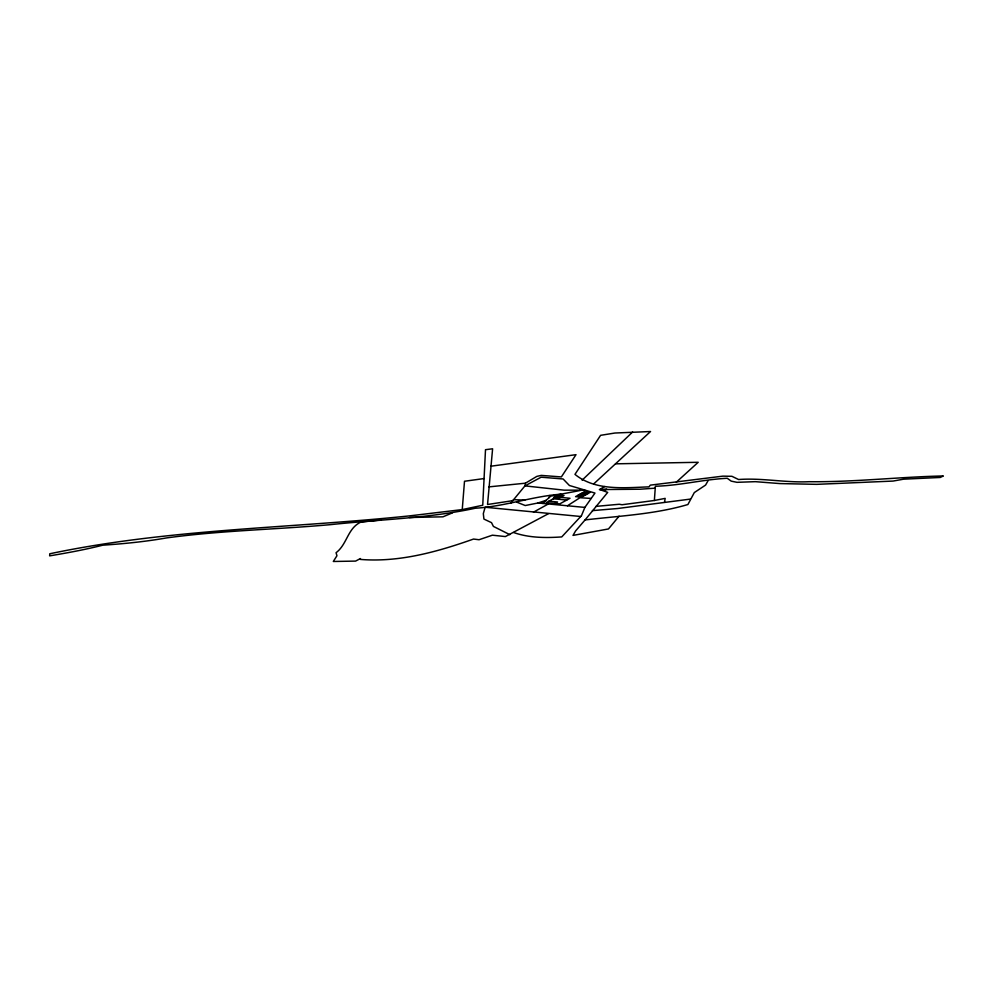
<?xml version="1.0" encoding="UTF-8"?>
<svg xmlns="http://www.w3.org/2000/svg" width="993" height="993" viewBox="0 0 993 993"><rect width="100%" height="100%" fill="white"/><g stroke="black" fill="none" stroke-linecap="round" stroke-linejoin="round"><path stroke-width="1.49" d="M595.986 506.38L619.247 504.258L622.028 504.742L654.362 500.484L655.38 486.235C679.597 485.627 703.292 479.458 727.236 478.266L731.22 481.133L736.98 482.325L755.35 481.667L779.902 483.579L816.705 484.348L893.067 481.071L903.543 479.185L940.259 477.459L943.35 475.957C898.553 476.95 853.906 482.188 809.059 481.704C785.525 482.883 761.954 477.757 738.569 479.52L731.915 476.305L722.854 476.144L650.316 485.143L648.975 486.855C624.386 487.762 595.366 491.063 574.972 474.369L600.579 435.331L614.928 433.022L650.539 431.521L593.851 483.777M560.983 494.179C532.012 496.376 504.469 506.554 475.362 508.217C427.846 518.47 378.842 519.438 330.595 524.639C275.694 529.592 220.756 530.448 166.079 537.995C145.052 541.706 123.988 543.754 102.726 545.194C85.212 549.638 67.462 552.89 49.65 555.857L49.787 553.771C168.4 528.76 290.018 528.375 410.134 515.814L462.241 509.595L482.747 505.251L485.503 449.692L492.602 448.786L487.538 504.494L512.81 500.671L524.937 485.887L541.123 477.199L563.105 478.974L569.399 485.49L594.968 493.074L584.877 507.411L581.464 515.69L561.74 536.915C545.728 538.032 528.946 537.933 513.679 532.533M462.241 509.595L464.501 481.257L484.063 478.564M664.516 502.346L665.173 498.374L654.362 500.484M490.852 466.214L576.002 454.67L561.368 476.925L541.247 475.399L536.853 476.379L525.434 483.194L524.937 485.887L564.111 490.157L584.803 490.17M549.092 497.63L549.837 495.482M708.059 480.699L705.576 485.08L694.318 492.565L687.901 504.518C654.66 514.337 619.433 515.901 585.076 519.922L575.568 530.982L573.011 535.401L608.461 528.959L619.061 516.199M585.076 519.922L607.704 492.391L599.884 489.574L640.063 489.226L655.281 488.159M510.824 503.103L513.642 499.665L524.838 500.112M582.121 480.165L632.615 432.017M542.749 503.439L550.693 496.152L580.396 490.455M676.357 482.139L698.191 462.291L615.499 463.83M516.993 502.247L525.247 505.536L538.007 502.979L567.462 505.772L579.949 497.716L591.183 498.449M604.712 486.533L599.375 489.599L606.884 489.326L602.49 490.343M533.464 512.177L548.335 503.96M554.926 503.451L557.582 502.011L548.918 501.192M381.2 519.898L360.844 522.095C347.451 528.288 347.252 544.325 336.068 552.716L336.95 555.745L333.3 561.479L355.593 561.095L360.434 558.55L360.385 559.419C399.174 562.547 437.28 551.872 473.537 539.05L479.048 539.733L492.391 535.19L505.387 536.568L548.459 513.691M452.547 512.822L442.952 516.819L409.352 517.502M538.007 502.979L546.162 500.298M690.234 499.119L617.472 508.528L592.411 510.625M488.755 486.893L525.434 483.194M580.731 516.497L485.118 507.249L483.318 513.642L483.926 519.078L491.523 522.653L493.409 526.414L509.781 534.644M567.462 505.772L584.877 507.411M582.183 493.012L587.968 493.558M579.974 494.229L585.746 494.775M577.765 495.433L583.536 495.979M556.006 496.202L561.79 496.748M553.337 498.771L566.755 500.05M558.215 494.998L553.796 497.406L559.568 497.952L563.999 495.544L558.215 494.998M556.601 496.996L546.274 502.632L559.692 503.91L570.019 498.275L556.601 496.996M584.393 491.808L575.555 496.637L581.327 497.183L590.177 492.354L584.393 491.808"/></g></svg>
